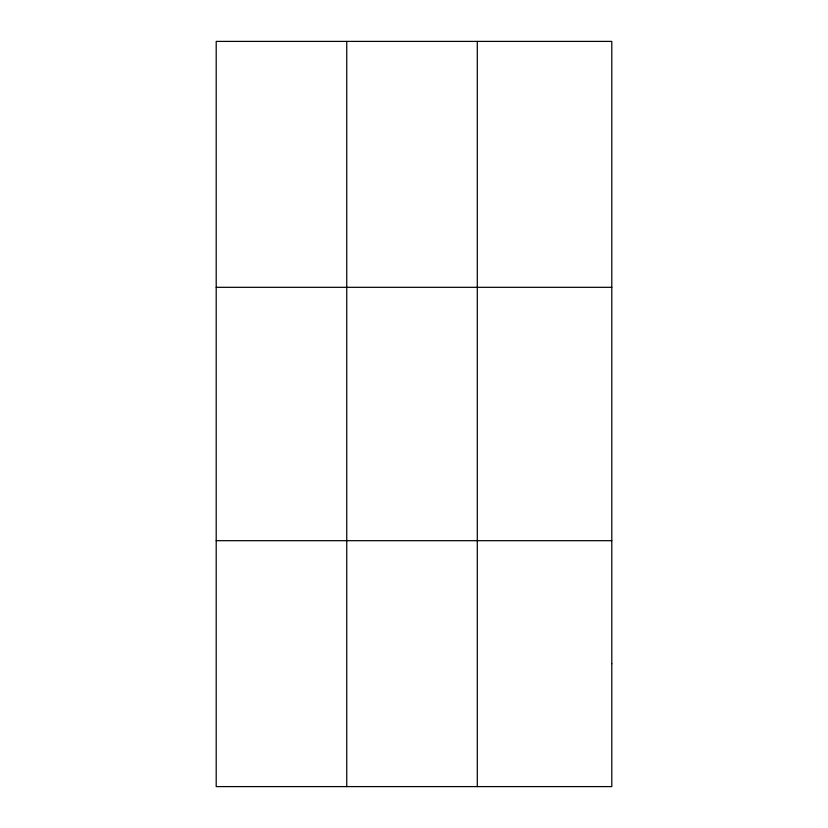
<?xml version="1.0" encoding="UTF-8"?>
<svg xmlns="http://www.w3.org/2000/svg" width="828" height="828" viewBox="0 0 828 828"><rect width="100%" height="100%" fill="white"/><g stroke="black" fill="none" stroke-linecap="round" stroke-linejoin="round"><path stroke-width="1.24" d="M346.746 786.6L346.746 41.4M477.29 786.6L477.29 41.4M216.201 287.316L611.799 287.316M216.201 540.684L611.799 540.684M611.799 663.642L611.799 786.6L216.201 786.6L216.201 41.4L611.799 41.4L611.799 663.642"/></g></svg>
